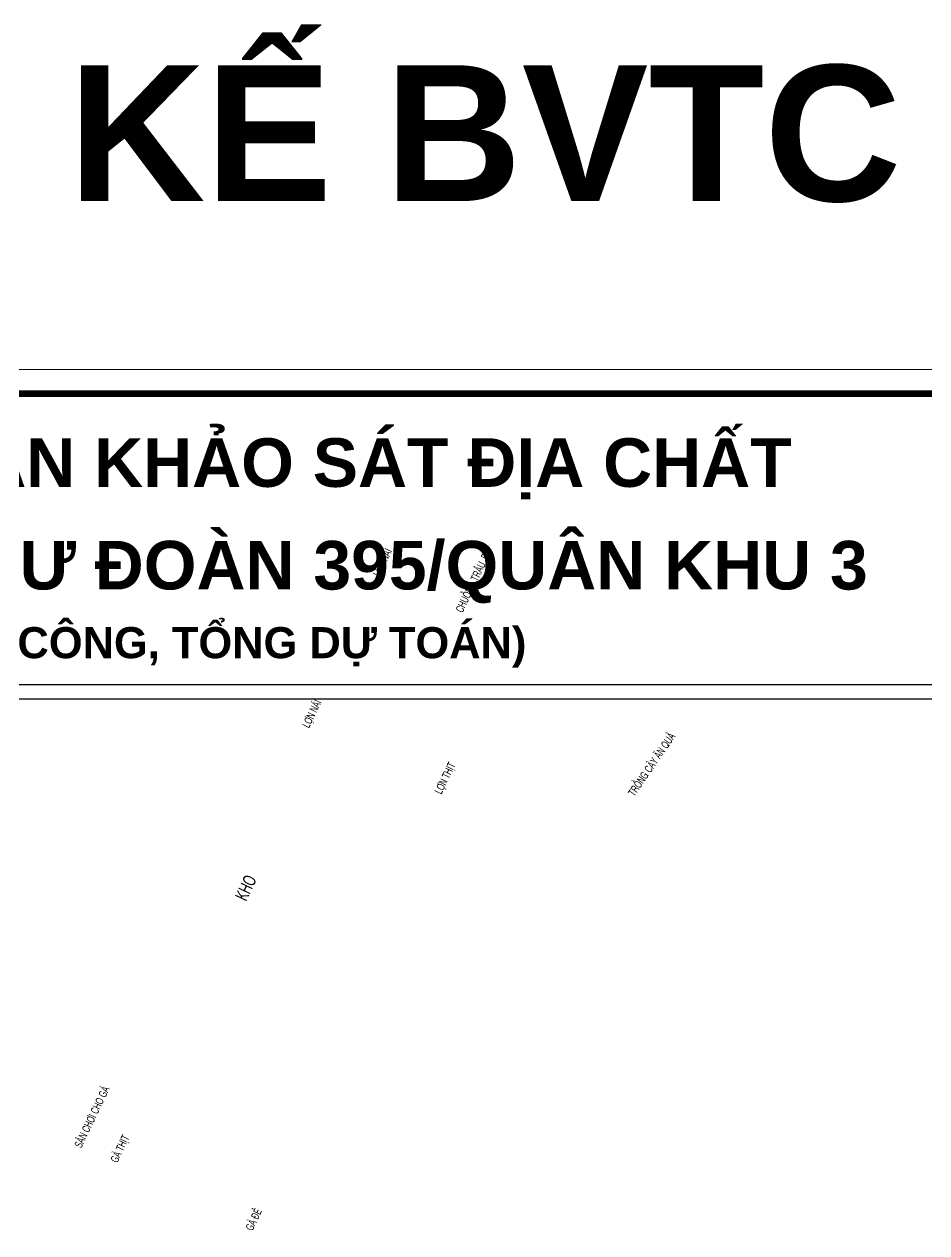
# Model space of a CAD drawing. Header units: inches. Extents: x 496359 to 501064, y 2374078 to 2377203.
# Drawn here: x 500279.9 to 500561.7, y 2376825.9 to 2377203.4 of the extents above; entities that cross this region are included whole.
import ezdxf
from ezdxf.enums import TextEntityAlignment as Align

# ---------------------------------------------------------------- set-up
doc = ezdxf.new("R2010")
doc.units = ezdxf.units.IN
doc.header["$MEASUREMENT"] = 0
for name, color, linetype, lineweight in [('EG Text2', 7, 'Continuous', 18), ('khung ten QH', 7, 'Continuous', 20), ('Khungbo', 32, 'Continuous', 25)]:
    doc.layers.add(name, color=color, linetype=linetype, lineweight=lineweight)
doc.layers.add('ghichu', color=7, linetype='Continuous')
doc.styles.add('EG Hai', font='')
doc.styles.add('THANG2', font='')
doc.styles.get('EG Hai').set_extended_font_data('.VnArial NarrowH')
doc.styles.get('THANG2').set_extended_font_data('.VnHelvetInsH', bold=True)

msp = doc.modelspace()

# ---------------------------------------------------------------- linework, layer by layer
at = {"color": 0}
for points in [[(500946.35, 2376997.12), (499518.6, 2376997.12)], [(500946.35, 2376992.58), (499518.6, 2376992.58)]]:
    msp.add_lwpolyline(points, dxfattribs=at)
at = {"layer": 'khung ten QH'}
msp.add_lwpolyline([(499511.02, 2377095.58), (499511.02, 2376074.98), (500953.93, 2376074.98), (500953.93, 2377095.58)], close=True, dxfattribs=at)
at = {"layer": 'Khungbo', "color": 0, "lineweight": 50, "const_width": 2.07}
msp.add_lwpolyline([(499518.6, 2377088), (499518.6, 2376082.57), (500946.35, 2376082.57), (500946.35, 2377088)], close=True, dxfattribs=at)

# ---------------------------------------------------------------- texts
at = {"layer": 'EG Text2', "style": 'EG Hai', "width": 0.8}
for s, height, rotation, p in [('lîn n¸i', 2.5, 64.521, (500392.89, 2377034.79, -174)), ('chuång tr©u, bß', 2.5, 64.521, (500421.41, 2377029.17, -159)), ('lîn n¸i', 2.5, 64.521, (500370.82, 2376987.55, -150.22)), ('trång c©y ¨n qu¶', 2.5, 55.5636, (500476.86, 2376971.52, -159)), ('lîn thÞt', 2.5, 64.521, (500412.41, 2376967.42, -148.6)), ('kho', 4, 64.521, (500350.9, 2376932.83, -192.6)), ('s©n ch¬i cho gµ', 2.5, 64.521, (500302.19, 2376861.58, -124.38)), ('gµ thÞt', 2.5, 64.521, (500310.91, 2376851.67, -388.38)), ('gµ ®Î', 2.5, 64.521, (500352.69, 2376829.55, -196.38))]:
    msp.add_text(s, height=height, rotation=rotation, dxfattribs=at).set_placement(p, align=Align.CENTER)
at = {"layer": 'ghichu', "color": 0, "style": 'THANG2'}
for s, height, p in [('thiÕt kÕ bvtc', 42.423, (500329.92, 2377148.16)), ('mÆt b»ng vÞ trÝ hè khoan kh¶o s¸t ®Þa chÊt', 15.1694, (500257, 2377058.91)), ('doanh tr¹i trung ®oµn bb 43/s\xad ®oµn 395/qu©n khu 3', 15.1694, (500226.64, 2377026.87)), ('(giai ®o¹n thiÕt kÕ b¶n vÏ thi c«ng, tæng dù to¸n)', 9.7084, (500244.25, 2377005.39))]:
    msp.add_text(s, height=height, dxfattribs=at).set_placement(p, align=Align.CENTER)

doc.saveas('drawing.dxf')
